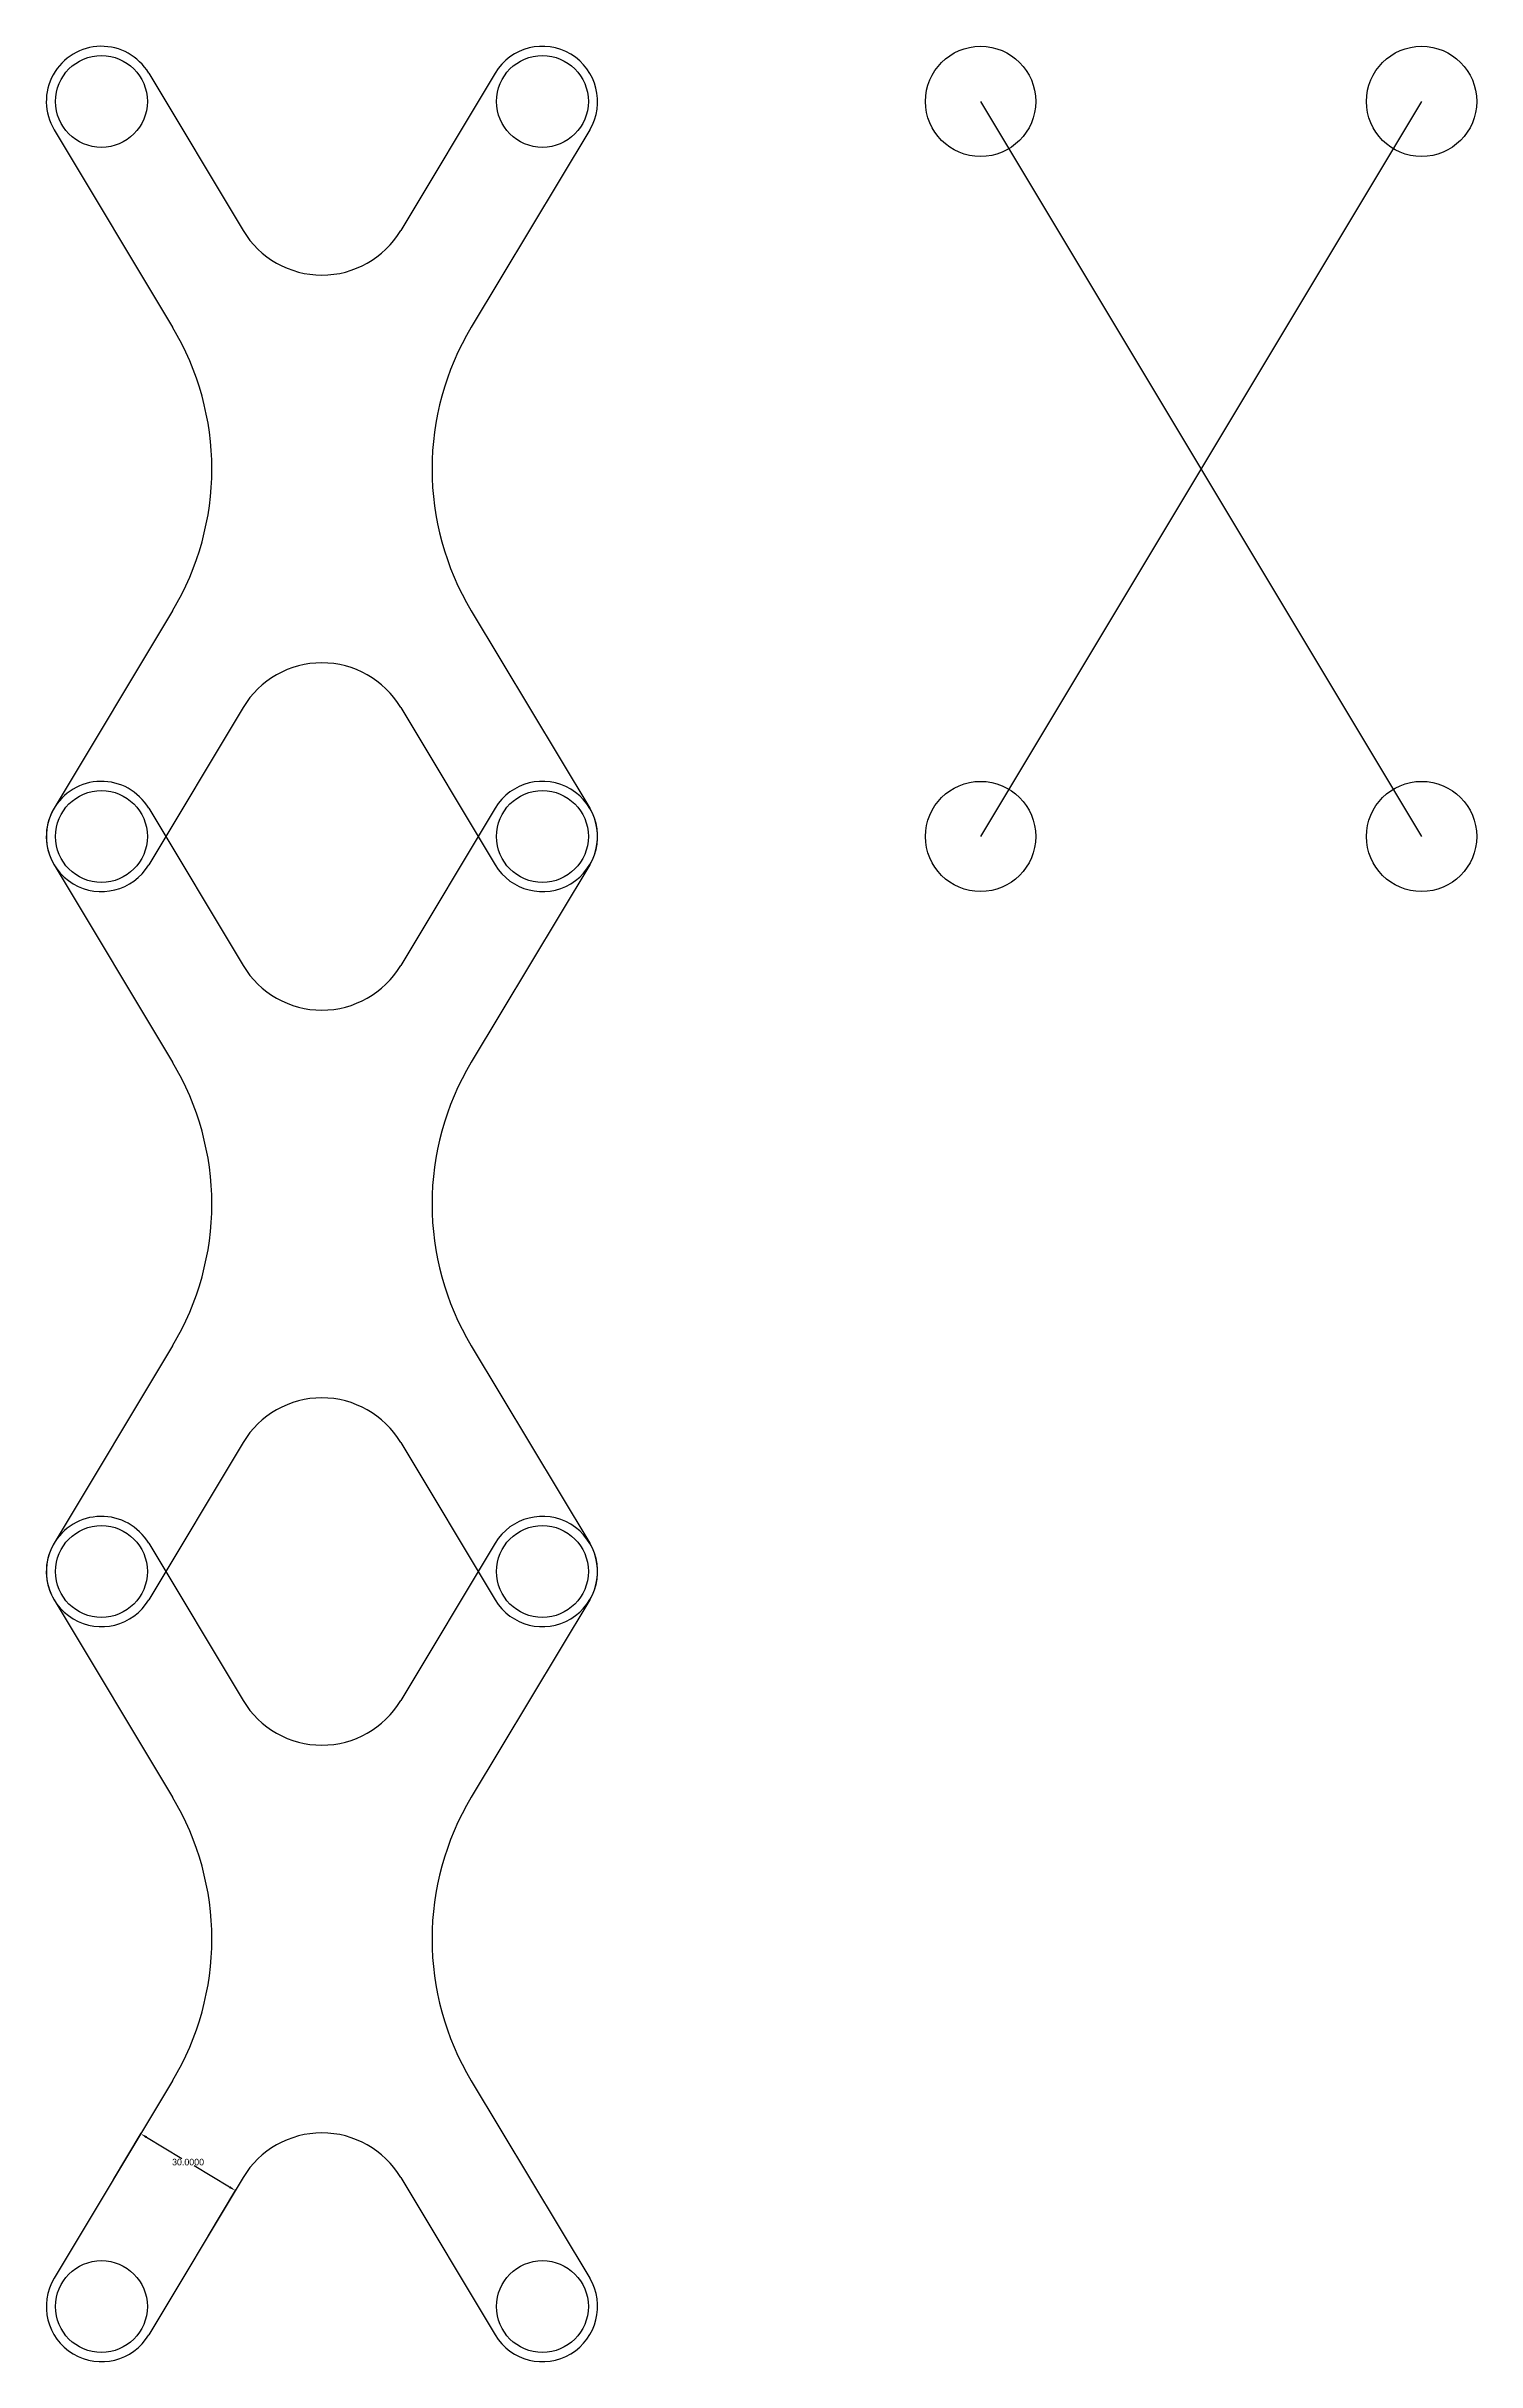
# Model space of a CAD drawing. Header units: millimetres. Extents: x 7085 to 25803, y -5245 to 9436.
# Drawn here: x 10579 to 10968, y 3151 to 3781 of the extents above; entities that cross this region are included whole.
import ezdxf

# ---------------------------------------------------------------- set-up
doc = ezdxf.new("R2010")
doc.units = ezdxf.units.MM
doc.dimstyles.get("Standard").update_dxf_attribs({"dimtxt": 0.18, "dimasz": 0.18, "dimexe": 0.18, "dimexo": 0.0625, "dimgap": 0.09, "dimtad": 0, "dimtih": 1, "dimtoh": 1, "dimdec": 4, "dimzin": 0, "dimdsep": 46, "dimtxsty": 'Standard', "dimcen": 0.09, "dimclrd": 256, "dimclre": 256, "dimclrt": 256, "dimadec": 0, "dimazin": 0, "dimtfac": 1, "dimtdec": 4, "dimtofl": 0, "dimtmove": 0, "dimatfit": 3, "dimfxl": 1, "dimtolj": 1, "dimtzin": 0, "dimlwd": -1, "dimlwe": -1, "dimarcsym": 0})

# ---------------------------------------------------------------- blocks, each defined once
blk = doc.blocks.new('*D20')
at = {"color": 0, "lineweight": -2, "transparency": 16777216}
for p, q in [((10597.35, 3200.94), (10604.87, 3213.49)), ((10606.33, 3212.41), (10615.99, 3206.61)), ((10628.96, 3198.82), (10619.29, 3204.63)), ((10623.07, 3185.51), (10630.6, 3198.05))]:
    blk.add_line(p, q, dxfattribs=at)
at = {"color": 0, "transparency": 16777216}
for points in [[(10606.48, 3212.66), (10606.17, 3212.15), (10604.78, 3213.33)], [(10629.12, 3199.08), (10628.81, 3198.57), (10630.51, 3197.9)]]:
    blk.add_solid(points, dxfattribs=at)
at = {"layer": 'Defpoints', "color": 0, "transparency": 16777216}
for p in [(10597.32, 3200.89), (10630.51, 3197.9), (10623.04, 3185.45)]:
    blk.add_point(p, dxfattribs=at)
at = {"color": 0, "transparency": 16777216, "insert": (10617.64, 3205.62), "char_height": 1.8, "attachment_point": 5}
blk.add_mtext('\\A1;30.0000', dxfattribs=at)

msp = doc.modelspace()

# ---------------------------------------------------------------- linework, layer by layer
for p, q in [((10606.93157, 3774.0419), (10632.63185, 3731.20809)), ((10701.20678, 3774.0419), (10675.50649, 3731.20809)), ((10833.29429, 3766.32446), (10953.29429, 3566.32446)), ((10953.29429, 3766.32446), (10833.29429, 3566.32446)), ((10581.20678, 3758.60703), (10613.42401, 3704.91165)), ((10726.93157, 3758.60703), (10694.71434, 3704.91165)), ((10613.42401, 3627.73728), (10581.20678, 3574.0419)), ((10694.71434, 3627.73728), (10726.93157, 3574.0419)), ((10632.63185, 3601.44083), (10606.93157, 3558.60703)), ((10675.50649, 3601.44083), (10701.20678, 3558.60703)), ((10606.93157, 3574.0419), (10632.63185, 3531.20809)), ((10701.20678, 3574.0419), (10675.50649, 3531.20809)), ((10581.20678, 3558.60703), (10613.42401, 3504.91165)), ((10726.93157, 3558.60703), (10694.71434, 3504.91165)), ((10613.42401, 3427.73728), (10581.20678, 3374.0419)), ((10694.71434, 3427.73728), (10726.93157, 3374.0419)), ((10632.63185, 3401.44083), (10606.93157, 3358.60703)), ((10675.50649, 3401.44083), (10701.20678, 3358.60703)), ((10606.93157, 3374.0419), (10632.63185, 3331.20809)), ((10701.20678, 3374.0419), (10675.50649, 3331.20809)), ((10581.20678, 3358.60703), (10613.42401, 3304.91165)), ((10726.93157, 3358.60703), (10694.71434, 3304.91165)), ((10613.42401, 3227.73728), (10581.20678, 3174.0419)), ((10694.71434, 3227.73728), (10726.93157, 3174.0419)), ((10632.63185, 3201.44083), (10606.93157, 3158.60703)), ((10675.50649, 3201.44083), (10701.20678, 3158.60703))]:
    msp.add_line(p, q)
for centre, radius in [((10833.29429, 3766.32446), 15), ((10953.29429, 3766.32446), 15), ((10594.06917, 3766.32446), 12.5), ((10714.06917, 3766.32446), 12.5), ((10594.06917, 3566.32446), 12.5), ((10594.06917, 3566.32446), 12.5), ((10714.06917, 3566.32446), 12.5), ((10714.06917, 3566.32446), 12.5), ((10833.29429, 3566.32446), 15), ((10953.29429, 3566.32446), 15), ((10594.06917, 3366.32446), 12.5), ((10594.06917, 3366.32446), 12.5), ((10714.06917, 3366.32446), 12.5), ((10714.06917, 3366.32446), 12.5), ((10594.06917, 3166.32446), 12.5), ((10714.06917, 3166.32446), 12.5)]:
    msp.add_circle(centre, radius)
for centre, radius, start, end in [((10594.06917, 3766.32446), 15, 30.96375653, 210.96375653), ((10714.06917, 3766.32446), 15, 329.03624347, 149.03624347), ((10654.06917, 3744.07049), 25, 210.96375653, 329.03624347), ((10549.11204, 3666.32446), 75, 329.03624347, 30.96375653), ((10759.02631, 3666.32446), 75, 149.03624347, 210.96375653), ((10654.06917, 3588.57844), 25, 30.96375653, 149.03624347), ((10594.06917, 3566.32446), 15, 30.96375653, 210.96375653), ((10714.06917, 3566.32446), 15, 329.03624347, 149.03624347), ((10594.06917, 3566.32446), 15, 149.03624347, 329.03624347), ((10714.06917, 3566.32446), 15, 210.96375653, 30.96375653), ((10654.06917, 3544.07049), 25, 210.96375653, 329.03624347), ((10549.11204, 3466.32446), 75, 329.03624347, 30.96375653), ((10759.02631, 3466.32446), 75, 149.03624347, 210.96375653), ((10654.06917, 3388.57844), 25, 30.96375653, 149.03624347), ((10594.06917, 3366.32446), 15, 30.96375653, 210.96375653), ((10714.06917, 3366.32446), 15, 329.03624347, 149.03624347), ((10594.06917, 3366.32446), 15, 149.03624347, 329.03624347), ((10714.06917, 3366.32446), 15, 210.96375653, 30.96375653), ((10654.06917, 3344.07049), 25, 210.96375653, 329.03624347), ((10549.11204, 3266.32446), 75, 329.03624347, 30.96375653), ((10759.02631, 3266.32446), 75, 149.03624347, 210.96375653), ((10654.06917, 3188.57844), 25, 30.96375653, 149.03624347), ((10594.06917, 3166.32446), 15, 149.03624347, 329.03624347), ((10714.06917, 3166.32446), 15, 210.96375653, 30.96375653)]:
    msp.add_arc(centre, radius, start, end)

# ---------------------------------------------------------------- dimensions: what is measured, and where the dimension line sits
dim = msp.add_aligned_dim(p1=(10597.31539, 3200.88959), p2=(10623.04018, 3185.45472), distance=14.51168, dimstyle='Standard', override={"dimtxt": 1.8, "dimasz": 1.8, "dimgap": 0.09, "dimclrd": 0, "dimclre": 0, "dimclrt": 0, "dimlwd": 65534, "dimlwe": 65534})
dim.commit()
dim.dimension.update_dxf_attribs({"geometry": '*D20', "text_midpoint": (10617.64398, 3205.61581)})

doc.saveas('drawing.dxf')
